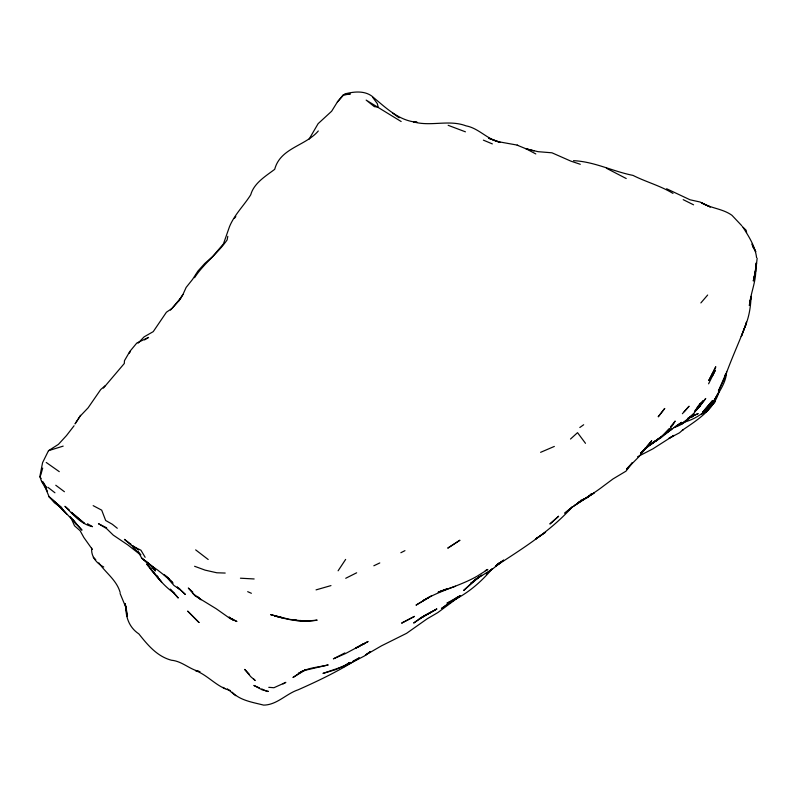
<?xml version="1.0" encoding="UTF-8"?>
<svg xmlns="http://www.w3.org/2000/svg" width="797" height="797" viewBox="0 0 797 797"><rect width="100%" height="100%" fill="white"/><g stroke="black" fill="none" stroke-linecap="round" stroke-linejoin="round"><path stroke-width="1.2" d="M756.552 257.491C755.297 246.642 748.971 236.629 743.163 227.573M756.313 262.661L756.124 267.593L753.304 281.042L755.735 270.601L756.473 263.1L754.211 278.033L755.735 270.601C755.825 281.56 751.232 291.871 749.828 302.75L751.352 296.335M756.473 263.1L756.124 267.593L757.15 258.198M725.4 374.52L724.523 378.376L718.406 391.068L725.918 373.604M41.295 480.661L39.85 476.506L42.58 462.639L48.487 450.694L58.43 444.357L66.49 435.58L74.081 425.757M227.803 236.291L227.135 239.887C217.611 253.715 203.584 263.628 194.548 277.735M749.25 305.5L751.073 296.882C750.635 306.536 749.26 316.289 745.514 325.266L746.56 322.018L746.141 323.183M40.737 475.151L42.689 468.088M725.878 373.763L724.523 378.376C730.839 359.965 739.208 342.341 745.962 324.17L741.33 336.404L745.962 324.17M170.438 310.093L179.046 300.668L182.961 294.472L186.149 287.418L192.505 279.458L197.895 271.11L204.719 263.548L212.62 256.564L223.449 243.872L229.526 226.587C234.467 214.632 243.902 205.606 250.726 194.807C253.944 183.161 265.55 176.217 274.696 169.333C280.365 147.814 305.46 146.05 318.302 130.977M713.086 372.408L715.796 366.74L708.752 380.538L713.086 372.408L711.801 375.058M712.608 375.726L715.337 370.216L708.593 383.815M710.884 404.438L715.337 398.63L719.093 391.287C714.261 409.538 697.036 420.208 682.342 430.211L683.129 429.673L679.413 432.851L668.912 438.38L673.933 435.401L652.823 448.89L637.57 456.771M715.337 398.63C720.099 390.211 726.436 381.514 726.545 371.462M715.088 398.659L718.007 393.848C711.681 407.606 699.527 417.588 685.141 421.912M337.36 102.026L343.587 95.022L350.301 93.986L343.288 94.733L337.36 102.026L331.652 111.221L318.113 123.674L309.097 139.126M179.046 300.668L182.961 294.472M80.567 415.307L75.057 423.904L80.148 416.164L88.098 407.835L100.741 389.514L105.164 385.748M338.107 570.801L345.639 559.414M710.844 404.527L713.614 401.021L710.097 404.477M234.308 218.458L235.822 216.575M669.002 428.756L661.849 436.397L644.165 449.548M670.536 426.823L675.169 421.055C668.613 433.598 655.722 440.512 644.703 448.572M697.006 407.576L700.583 403.123C694.685 413.792 686.097 424.084 673.933 427.511M181.577 296.912L172.042 308.389L166.414 312.235L153.243 331.632L144.068 336.882L138.11 343.148M103.411 388.099L124.302 363.492L124.462 360.702L129.871 351.397L136.805 343.039L148.581 337.4L144.526 339.911M708.523 409.329L706.272 411.989L715.298 401.349L710.027 407.556M700.872 302.93L707.656 295.029M697.694 406.978L703.123 400.752L695.791 409.797L700.234 405.743L705.734 398.49L696.329 410.196L700.234 405.743L698.262 407.237M647.074 446.051L651.757 440.741L645.281 448.86L640.828 453.134L643.169 450.474M128.905 353.41L130.399 351.716M684.135 411.75L689.096 406.221L682.381 413.723M474.773 580.047L463.625 590.487L479.764 576.44L470.668 583.384L481.727 575.165L474.604 580.067L492.217 569.247L501.652 561.775L495.505 566.179C522.822 548.466 550.607 531.101 572.555 506.633L564.734 513.248C576.52 502.817 590.707 495.903 603.08 486.329L612.993 478.947L625.994 471.157L632.459 462.619L626.671 468.875M492.526 568.63L486.16 573.95M589.72 495.555L588.056 497.278L580.435 500.526M591.394 493.801L588.913 496.372L591.484 493.851M626.751 468.995L638.676 456.99L645.281 448.86L641.565 452.118M694.466 411.292L697.764 407.925L695.263 410.196M640.828 453.134L648.3 445.563L644.653 448.87M499.032 563.031L497.318 564.714L499.151 563.041M491.988 569.038C479.684 583.653 464.83 595.947 446.948 603.17L460.517 595.538M570.503 439.037L577.536 432.661L585.486 443.321M684.753 421.384L681.116 424.442L693.828 413.743L690.202 416.801M458.434 596.415L441.458 608.5L460.427 595.608M460.188 596.017L437.772 612.624L427.152 618.821L406.58 633.326L381.444 645.859L365.474 655.104L370.177 651.727M370.157 651.777L364.438 655.971L343.736 666.77L350.75 662.437M422.709 616.509L413.673 623.035L424.851 615.543L436.746 609.038L419.421 618.88L436.746 609.038M579.808 427.511L583.673 424.741M665.395 433.558L671.931 429.015L660.783 437.872L651.249 444.088L661.849 436.397L647.981 446.141M647.144 446.699L649.127 445.334M651.109 443.969L657.047 439.864L646.397 447.047M452.616 600.948L457.528 597.561M535.464 539.091L545.517 532.247L535.464 539.091L537.975 537.397M666.621 432.791L681.674 422.35L675.976 426.066M705.803 409.668L708.533 407.944L704.658 410.365M358.839 646.845L355.592 648.071L368.094 641.505L345.47 653.58L333.385 658.84L344.852 652.932M431.685 595.658L416.014 605.142L429.045 597.351L422.948 600.729C440.034 590.258 459.849 586.114 477.154 576.191L487.824 569.457L485.263 570.602M282.985 683.965L285.844 682.362L273.939 687.721L268.768 687.333M359.098 657.973C339.861 670.546 319.139 680.499 298.168 689.794C286.163 693.779 276.967 704.966 263.658 705.116C252.779 702.306 240.266 700.563 232.106 692.175M447.097 588.694L438.26 592.161L445.613 589.65M353.061 661.111L359.128 657.923M356.498 647.722L364.578 643.498L361.24 644.843M423.695 615.991L431.546 611.897M400.861 552.729L404.956 550.647M345.729 578.283L356.657 572.794M373.833 565.78L379.79 562.941M688.638 417.897L698.192 413.563L689.445 417.518M554.333 446.43L540.605 452.327M688.429 418.076L693.111 416.393L687.721 418.305M438.26 592.161L455.515 586.223M63.172 446.121L48.487 450.694M316.06 589.88L330.974 585.596M344.653 93.996C354.426 91.376 366.172 90.21 374.052 97.971C386.814 108.621 399.606 120.975 417.08 122.25L413.593 121.921C430.958 126.763 449.01 119.361 466.016 125.856C478.858 128.217 487.365 139.624 499.998 142.175L488.74 138.289L497.418 141.527L517.711 145.184M225.202 573.053L216.804 572.774L205.098 570.134L194.598 566.278M240.435 578.204L254.143 578.961M296.604 620.126L289.57 619.389L270.611 614.626L282.058 617.695L274.507 615.872C288.225 619.807 302.92 622.836 317.156 620.136L308.758 620.873L293.993 620.315L302.471 620.743L300.13 620.504M573.511 160.685C594.303 161.572 612.853 171.415 633.017 175.4C646.088 182.005 660.404 185.741 672.987 193.422M517.173 145.174L526.349 148.929L538.114 151.679L551.972 152.805L570.891 161.143L580.286 164.282M200.007 671.642C189.806 669.669 182.114 661.141 171.485 660.245C157.089 656.439 147.704 645.022 138.857 633.894C129.463 627.727 125.458 617.257 125.976 606.278L127.351 616.549L125.049 603.658M198.473 671.323L195.444 670.546C208.176 675.328 216.933 687.203 230.283 690.501M525.602 148.561L533.97 150.892M448.163 125.318L465.428 131.824M483.371 140.142L492.347 143.898M247.688 591.673L251.384 593.287M259.523 687.95L253.854 685.44L262.263 689.883L268.36 691.358L267.085 691.477L261.795 688.947M666.621 188.75L690.023 199.778L700.055 202.01L710.336 206.991L701.43 202.827C711.123 208.376 722.809 208.694 731.975 215.32L741.728 225.671M606.407 168.237L626.223 178.528M693.569 204.819L683.198 199.649M106.649 527.803L98.459 523.689L106.579 528.6L113.274 535.136L127.879 544.969L140.601 554.931M526.349 148.929L535.813 153.941M93.159 505.647L101.707 510.17L105.662 520.491L112.247 524.227L117.298 528.262M231.907 618.731L236.918 621.501L230.273 618.661L216.176 608.729L194.906 595.698L188.311 588.027L192.864 592.211M401.16 121.523L366.152 100.103L374.331 106.629L378.147 107.077L377.35 103.68L372.857 97.543M222.871 687.333L225.202 688.668M87.531 523.749L92.492 526.668C80.447 523.948 73.214 514.463 64.946 506.314L69.379 510.08M103.73 566.996C96.696 563.469 90.798 556.426 91.705 548.137M46.236 462.469L59.277 471.655M228.908 617.197L232.933 619.946L229.377 617.137M392.712 113.134L399.068 117.787M195.663 549.88L208.196 559.504M55.77 485.243L64.418 491.729M131.047 544.331L124.432 539.35L131.764 545.686L140.93 550.209L145.144 557.302M132.94 545.756L138.608 550.03M193.103 593.655L201.063 599.762L197.417 596.405M47.9 487.296L54.943 492.775M146.17 561.895L149.338 564.396L145.921 561.178M227.284 688.807L235.633 695.671M177.323 587.18L185.362 594.442L178.369 587.807M163.993 574.488L169.472 579.329L157.467 569.915L149.129 564.485L141.736 558.169L138.977 553.148L132.82 547.081M93.299 557.372L95.75 559.614M172.182 582.119L165.995 576.43L172.77 583.205L165.099 575.444M59.247 505.856L81.981 530.164L69.997 516.436M163.963 574.587L172.919 582.966M177.382 587.09L180.062 589.571L173.935 585.446L167.569 578.004M742.266 226.478L746.151 230.283L746.61 232.555M170.329 589.272L173.756 592.799C164.252 586.323 157.099 577.078 149.906 568.231L154.12 572.724M249.531 674.531L244.679 669.39L250.776 676.703L255.189 680.538L253.566 678.825M156.64 575.434L158.334 577.227M58.201 505.238L65.095 512.67M170.219 589.262L178.249 598.019L173.776 592.599M137.881 551.454L140.82 554.802M150.613 568.749L146.618 563.997L161.681 582.129L150.613 568.749L151.45 569.765M150.603 565.282L155.325 570.991L150.065 564.435M73.294 520.033L76.811 524.655L71.202 518.319L74.51 525.781L80.108 530.722L83.834 537.467L92.352 549.452M41.673 481.139L46.704 488.013L42.968 481.737M751.78 244.131L755.785 251.703L752.667 246.562M66.968 514.424L60.951 507.609L54.455 502.827L49.105 496.74L45.698 488.531L41.424 481.049M98.818 562.841C105.642 572.844 116.701 580.126 120.148 592.49M39.85 476.506L41.095 478.598M44.981 486.549L47.481 491.44M120.088 593.476L126.324 608.5L125.139 603.688M664.678 408.512L658.292 416.711L664.678 408.512M712.309 400.881L702.725 412.099L712.309 400.881M711.711 403.402L704.538 411.989L701.569 414.091L709.898 406.41L704.538 411.989L711.711 403.402M459.799 540.306L447.914 548.027L459.799 540.306M706.66 409.688L702.695 413.673L710.715 405.633L706.66 409.688M558.567 516.307L550.03 523.888L558.567 516.307M503.495 560.211L495.505 566.179L503.495 560.211M346.894 664.359L335.945 669.56L322.974 673.415L344.683 665.963L349.245 662.686L346.894 664.359M580.973 500.855L574.079 505.856L594.144 492.984L578.174 502.618L580.973 500.855M302.661 670.865L292.967 677.49L305.5 669.829L298.437 673.445C307.243 667.547 318.212 667.368 328.195 664.927L302.661 670.865M402.993 622.387L401.618 623.174L414.49 616.38L402.993 622.387M155.495 568.938L141.736 558.169L155.495 568.938M84.522 523.46L71.461 512.391L84.522 523.46M61.678 507.769L49.105 496.74L61.678 507.769M198.971 622.487L187.783 611.219L198.971 622.487"/></g></svg>
